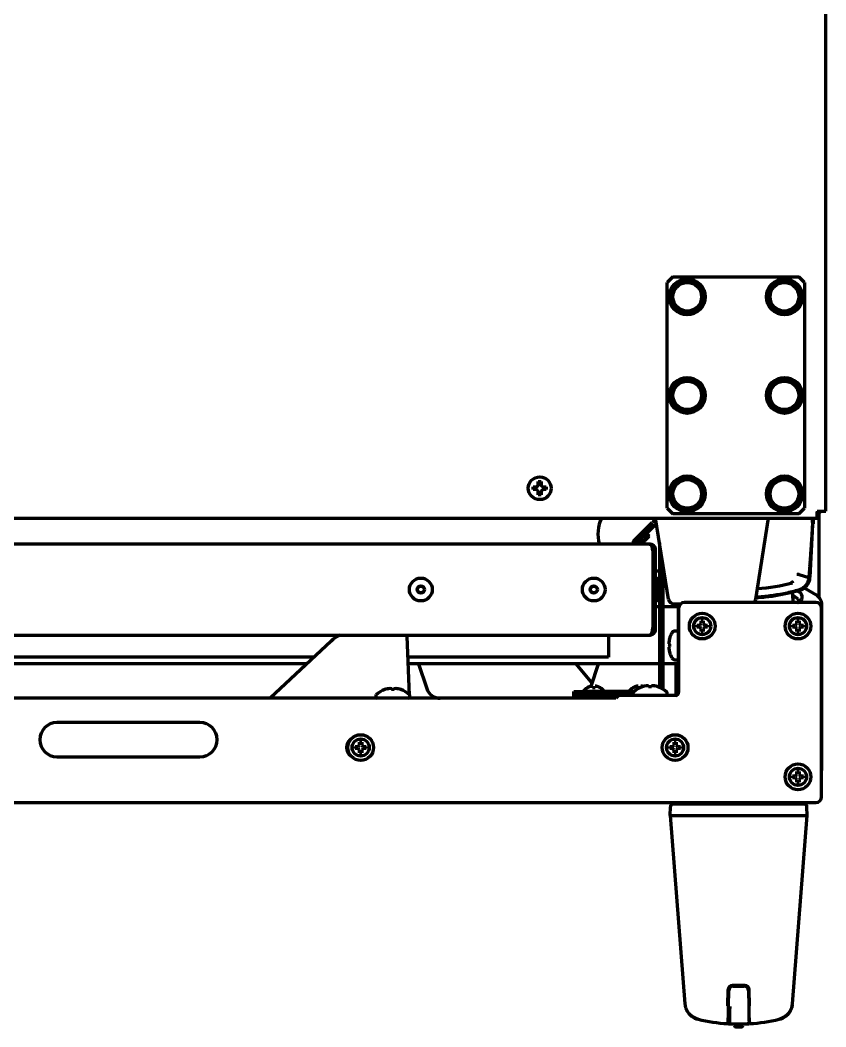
# Model space of a CAD drawing. Header units: inches. Extents: x -3055 to 7244, y 299 to 5591.
# Drawn here: x 3408.7 to 3690.6, y 299.1 to 651.5 of the extents above; entities that cross this region are included whole.
import ezdxf

# ---------------------------------------------------------------- set-up
doc = ezdxf.new("R2010")
doc.units = ezdxf.units.IN

msp = doc.modelspace()

# ---------------------------------------------------------------- linework, layer by layer
at = {"linetype": 'Continuous', "lineweight": 70}
for p, q in [((3690.62, 479.64), (3690.62, 1053.6)), ((3637.12, 561.64), (3635.12, 559.64)), ((3637.12, 561.64), (3681.12, 561.64)), ((3683.12, 559.64), (3681.12, 561.64)), ((3635.12, 480.64), (3635.12, 559.64)), ((3683.12, 559.64), (3683.12, 480.64)), ((3588.22, 487.64), (3588.22, 488.14)), ((3588.22, 487.14), (3588.22, 487.64)), ((3592.82, 488.14), (3592.82, 487.64)), ((3592.82, 487.64), (3592.82, 487.14)), ((3635.12, 480.64), (3637.12, 478.64)), ((3681.12, 478.64), (3683.12, 480.64)), ((3687.62, 479.64), (3687.62, 479.21)), ((3687.62, 479.64), (3688.62, 479.64)), ((3687.62, 477.21), (3687.62, 479.21)), ((3688.62, 479.64), (3690.62, 479.64)), ((2855.13, 477.21), (3687.62, 477.21)), ((3624.98, 470.8), (3629.86, 475.68)), ((3635.54, 448.82), (3631.04, 477.21)), ((3681.12, 478.64), (3637.12, 478.64)), ((3666.1, 448.82), (3670.59, 477.21)), ((3686.04, 477.21), (3684.96, 456.53)), ((3686.12, 477.21), (3686.12, 476.64)), ((3686.12, 476.14), (3686.12, 475.14)), ((3688.12, 478.91), (3688.12, 449.64)), ((3625.83, 469.95), (3630.71, 474.83)), ((3627.88, 471.79), (3630.71, 474.63)), ((3623.57, 469.38), (3624.98, 470.8)), ((3623.57, 469.38), (3624.42, 468.54)), ((3625.83, 469.95), (3624.42, 468.54)), ((3624.49, 468.47), (3626.43, 470.41)), ((3625.85, 468.12), (3627.28, 469.56)), ((3626.05, 468.12), (3627.28, 469.36)), ((3626.43, 470.41), (3627.85, 471.82)), ((3628.7, 470.98), (3627.28, 469.56)), ((3628.7, 470.78), (3627.28, 469.36)), ((3627.85, 471.82), (3628.7, 470.98)), ((3628.6, 470.88), (3628.7, 470.78)), ((3628.86, 468.12), (2860.38, 468.12)), ((3628.86, 468.12), (3628.94, 468.12)), ((3628.94, 468.12), (3629.06, 468.12)), ((3629.91, 466.82), (3629.91, 466.86)), ((3630.92, 466.32), (3630.12, 466.32)), ((3630.12, 465.69), (3630.12, 438.95)), ((3630.92, 466.32), (3630.92, 465.42)), ((3630.92, 465.42), (3630.92, 438.68)), ((3632.42, 468.53), (3632.42, 417.97)), ((3633.62, 460.96), (3633.62, 417.54)), ((3633.97, 458.74), (3633.62, 458.74)), ((3631.52, 452.19), (3631.52, 454.89)), ((3632.32, 452.19), (3632.32, 454.89)), ((3681.32, 457.41), (3684.66, 456.45)), ((3684.96, 456.51), (3684.95, 456.37)), ((3631.52, 449.49), (3631.52, 452.19)), ((3632.32, 449.49), (3632.32, 452.19)), ((3681.37, 451.28), (3680.71, 451.65)), ((3681.34, 451.89), (3681.62, 451.89)), ((3683.04, 452.74), (3687.22, 450.32)), ((3687.12, 447.64), (3641.12, 447.64)), ((3678.96, 450.61), (3679.12, 447.64)), ((3681.12, 448.14), (3681.12, 448.43)), ((3632.41, 446.14), (3630.92, 446.14)), ((3639.17, 446.14), (3633.61, 446.14)), ((3637.52, 447.14), (3639.49, 447.14)), ((3639.12, 416.14), (3639.12, 445.64)), ((3639.12, 445.64), (3639.12, 416.14)), ((3639.49, 447.14), (3639.8, 447.14)), ((3689.12, 379.64), (3689.12, 445.64)), ((3689.22, 394.04), (3689.22, 446.86)), ((3646.99, 440.26), (3646.99, 441.26)), ((3646.99, 441.26), (3647.74, 441.26)), ((3647.74, 441.26), (3647.74, 440.26)), ((3680.49, 440.26), (3680.49, 441.26)), ((3680.49, 441.26), (3681.24, 441.26)), ((3681.24, 441.26), (3681.24, 440.26)), ((3630.12, 438.94), (3630.12, 438.4)), ((3638.87, 437.64), (3637.82, 437.64)), ((3645.49, 439.01), (3645.49, 439.76)), ((3645.49, 439.76), (3646.49, 439.76)), ((3646.49, 439.01), (3645.49, 439.01)), ((3646.49, 439.76), (3646.99, 440.26)), ((3646.99, 438.51), (3646.49, 439.01)), ((3646.99, 437.51), (3646.99, 438.51)), ((3647.74, 437.51), (3646.99, 437.51)), ((3647.74, 440.26), (3648.24, 439.76)), ((3648.24, 439.01), (3647.74, 438.51)), ((3647.74, 438.51), (3647.74, 437.51)), ((3648.24, 439.76), (3649.24, 439.76)), ((3649.24, 439.01), (3648.24, 439.01)), ((3649.24, 439.76), (3649.24, 439.01)), ((3678.99, 439.01), (3678.99, 439.76)), ((3678.99, 439.76), (3679.99, 439.76)), ((3679.99, 439.01), (3678.99, 439.01)), ((3679.99, 439.76), (3680.49, 440.26)), ((3680.49, 438.51), (3679.99, 439.01)), ((3680.49, 437.51), (3680.49, 438.51)), ((3681.24, 437.51), (3680.49, 437.51)), ((3681.24, 440.26), (3681.74, 439.76)), ((3681.74, 439.01), (3681.24, 438.51)), ((3681.24, 438.51), (3681.24, 437.51)), ((3681.74, 439.76), (3682.74, 439.76)), ((3682.74, 439.01), (3681.74, 439.01)), ((3682.74, 439.76), (3682.74, 439.01)), ((2873.83, 436.25), (3628.86, 436.25)), ((3517.54, 434.15), (3496.26, 414.14)), ((3545.01, 415.24), (3544.12, 435.7)), ((3614.62, 436.25), (3614.62, 430.69)), ((3628.86, 436.25), (3628.94, 436.25)), ((3629.06, 436.25), (3628.9, 436.25)), ((3635.7, 433.41), (3635.67, 433.41)), ((3635.92, 434.94), (3635.91, 434.94)), ((3614.62, 430.69), (3614.62, 428.49)), ((3635.7, 431.86), (3635.67, 431.86)), ((3635.91, 430.34), (3635.92, 430.34)), ((3511.52, 428.49), (2976.73, 428.49)), ((3614.62, 428.49), (3544.42, 428.49)), ((3637.82, 427.64), (3638.87, 427.64)), ((3509, 426.14), (2979.23, 426.14)), ((3632.41, 426.14), (3544.53, 426.14)), ((3548.11, 426.14), (3550.98, 417.55)), ((3603.1, 426.14), (3608.84, 419.29)), ((3608.52, 418.34), (3611.13, 426.14)), ((3639.11, 426.14), (3633.61, 426.14)), ((3638.12, 426.14), (3638.12, 415.14)), ((3536.37, 417.16), (3536.37, 417.18)), ((3538.62, 417.16), (3538.62, 417.48)), ((3539.62, 417.48), (3539.62, 417.16)), ((3541.87, 417.16), (3541.87, 417.18)), ((3602.42, 416.54), (3606.42, 416.54)), ((3602.42, 415.34), (3602.42, 416.54)), ((3623.54, 416.54), (3606.42, 416.54)), ((3607.12, 417.78), (3607.12, 417.81)), ((3611.72, 417.81), (3611.72, 417.78)), ((3623.12, 417.78), (3623.12, 417.81)), ((3623.12, 415.93), (3623.12, 415.64)), ((3626.37, 418.16), (3626.37, 418.18)), ((3628.62, 418.16), (3628.62, 418.48)), ((3629.62, 418.48), (3629.62, 418.16)), ((3631.87, 418.16), (3631.87, 418.18)), ((3633.61, 417.34), (3633.62, 417.54)), ((3635.12, 415.64), (3635.12, 415.93)), ((3617.12, 414.14), (2877.82, 414.14)), ((3533.12, 414.93), (3533.12, 414.64)), ((3545.06, 414.14), (3545.05, 414.38)), ((3545.12, 414.64), (3545.12, 414.93)), ((3602.42, 414.14), (3602.42, 415.34)), ((3602.42, 415.34), (3606.42, 415.34)), ((3606.42, 415.34), (3602.42, 415.34)), ((3623.22, 415.34), (3606.42, 415.34)), ((3623.22, 415.34), (3606.42, 415.34)), ((3638.12, 415.14), (3618.85, 415.14)), ((3471.62, 405.64), (3421.62, 405.64)), ((3524.06, 399.52), (3524.34, 399.68)), ((3527.49, 397.76), (3527.49, 398.76)), ((3527.49, 398.76), (3528.24, 398.76)), ((3528.24, 398.76), (3528.24, 397.76)), ((3637.49, 397.76), (3637.49, 398.76)), ((3637.49, 398.76), (3638.24, 398.76)), ((3638.24, 398.76), (3638.24, 397.76)), ((3525.99, 396.51), (3525.99, 397.26)), ((3525.99, 397.26), (3526.99, 397.26)), ((3526.99, 396.51), (3525.99, 396.51)), ((3526.99, 397.26), (3527.49, 397.76)), ((3527.49, 396.01), (3526.99, 396.51)), ((3527.49, 395.01), (3527.49, 396.01)), ((3528.24, 395.01), (3527.49, 395.01)), ((3528.24, 397.76), (3528.74, 397.26)), ((3528.74, 396.51), (3528.24, 396.01)), ((3528.24, 396.01), (3528.24, 395.01)), ((3528.74, 397.26), (3529.74, 397.26)), ((3529.74, 396.51), (3528.74, 396.51)), ((3529.74, 397.26), (3529.74, 396.51)), ((3635.99, 396.51), (3635.99, 397.26)), ((3635.99, 397.26), (3636.99, 397.26)), ((3636.99, 396.51), (3635.99, 396.51)), ((3636.99, 397.26), (3637.49, 397.76)), ((3637.49, 396.01), (3636.99, 396.51)), ((3637.49, 395.01), (3637.49, 396.01)), ((3638.24, 395.01), (3637.49, 395.01)), ((3638.24, 397.76), (3638.74, 397.26)), ((3638.74, 396.51), (3638.24, 396.01)), ((3638.24, 396.01), (3638.24, 395.01)), ((3638.74, 397.26), (3639.74, 397.26)), ((3639.74, 396.51), (3638.74, 396.51)), ((3639.74, 397.26), (3639.74, 396.51)), ((3421.62, 393.64), (3471.62, 393.64)), ((3689.12, 386.39), (3689.2, 391.21)), ((3680.49, 387.51), (3680.49, 388.51)), ((3680.49, 388.51), (3681.24, 388.51)), ((3681.24, 388.51), (3681.24, 387.51)), ((3678.99, 386.26), (3678.99, 387.01)), ((3678.99, 387.01), (3679.99, 387.01)), ((3679.99, 386.26), (3678.99, 386.26)), ((3679.99, 387.01), (3680.49, 387.51)), ((3680.49, 385.76), (3679.99, 386.26)), ((3680.49, 384.76), (3680.49, 385.76)), ((3681.24, 384.76), (3680.49, 384.76)), ((3681.24, 387.51), (3681.74, 387.01)), ((3681.74, 386.26), (3681.24, 385.76)), ((3681.24, 385.76), (3681.24, 384.76)), ((3681.74, 387.01), (3682.74, 387.01)), ((3682.74, 386.26), (3681.74, 386.26)), ((3682.74, 387.01), (3682.74, 386.26)), ((2854.13, 377.64), (3687.12, 377.64)), ((3639.38, 377.64), (3639.38, 377.14)), ((3659.16, 377.14), (3661.08, 377.14)), ((3680.86, 377.14), (3680.86, 377.64)), ((3636.12, 373.14), (3636.23, 376.17)), ((3684.11, 373.14), (3684.01, 376.17)), ((3636.12, 373.14), (3641.32, 307.16)), ((3659.16, 373.14), (3661.08, 373.14)), ((3678.92, 307.16), (3684.11, 373.14)), ((3662.27, 313.64), (3657.97, 313.64)), ((3656.37, 306.46), (3656.47, 312.16)), ((3656.6, 306.23), (3656.7, 311.91)), ((3658.2, 313.39), (3662.04, 313.39)), ((3663.54, 311.91), (3663.64, 306.23)), ((3663.87, 306.47), (3663.77, 312.16)), ((3656.39, 306.53), (3656.4, 307.77)), ((3656.49, 307.89), (3656.63, 308.13)), ((3663.61, 308.13), (3663.74, 307.89)), ((3663.63, 306.64), (3663.85, 306.64)), ((3663.85, 306.54), (3663.84, 307.77)), ((3656.32, 303.89), (3656.56, 303.89)), ((3658.62, 299.91), (3658.62, 299.64)), ((3661.62, 299.64), (3661.62, 299.91))]:
    msp.add_line(p, q, dxfattribs=at)
for centre, radius in [((3642.12, 554.64), 6.3), ((3642.12, 554.64), 5.8), ((3676.12, 554.64), 6.3), ((3676.12, 554.64), 5.8), ((3642.12, 554.64), 5), ((3676.12, 554.64), 5), ((3642.12, 520.14), 6.3), ((3642.12, 520.19), 5.8), ((3642.12, 520.14), 5), ((3676.12, 520.14), 6.3), ((3676.12, 520.14), 5.8), ((3676.12, 520.14), 5), ((3590.52, 487.64), 4), ((3642.12, 485.64), 6.3), ((3642.12, 485.64), 5.8), ((3642.12, 485.64), 5), ((3676.12, 485.64), 6.3), ((3676.12, 485.64), 5.8), ((3676.12, 485.64), 5), ((3548.92, 452.19), 4), ((3609.42, 452.19), 4), ((3548.92, 452.19), 1.25), ((3548.92, 452.19), 1.15), ((3609.42, 452.19), 1.25), ((3609.42, 452.19), 1.15), ((3647.37, 439.39), 4.5), ((3647.37, 439.39), 3), ((3680.87, 439.39), 4.5), ((3680.87, 439.39), 3), ((3527.87, 396.89), 4.5), ((3527.87, 396.89), 3), ((3637.87, 396.89), 4.5), ((3637.87, 396.89), 3), ((3680.87, 386.64), 4.5), ((3680.87, 386.64), 3)]:
    msp.add_circle(centre, radius, dxfattribs=at)
for centre, radius, start, end in [((3687.12, 480.64), 2, 284.4787, 329.9991), ((3624.56, 471.39), 13.69, 154.8511, 193.7787), ((3631.42, 474.12), 2.2, 96.0398, 135), ((3631.42, 474.12), 1, 92.4771, 135), ((3631.42, 473.92), 1, 90.6694, 135), ((3624.45, 468.5), 1.25, 135, 197.4909), ((3624.45, 468.3), 1.25, 175.4128, 188.0803), ((3624.45, 468.5), 0.05, 135, 315), ((3631.12, 455.98), 0.2, 84.7841, 180), ((3630.22, 454.89), 1.3, 0, 57.42), ((3631.02, 454.89), 1.3, 0, 84.7841), ((3630.22, 449.49), 1.3, 302.58, 0), ((3631.12, 448.39), 0.2, 180, 275.2159), ((3631.02, 449.49), 1.3, 275.2159, 0), ((3637.52, 449.14), 2, 189, 270), ((3641.12, 445.64), 2, 90, 180), ((3664.12, 449.14), 2, 311.4087, 351), ((3678.46, 450.58), 0.5, 3, 45), ((3675.12, 442.69), 8.45, 46.2253, 62.7756), ((3680.62, 448.14), 0.5, 270, 0), ((3680.62, 448.43), 0.5, 0, 46.2253), ((3687.12, 445.64), 2, 0, 90), ((3626.12, 438.95), 4, 346.8963, 0), ((3644.7, 432.64), 9.08, 151.3979, 165.3324), ((3637.82, 436.39), 1.25, 90, 151.3979), ((3638.87, 437.39), 0.25, 0, 90), ((3525.07, 426.14), 11, 113.1931, 133.243), ((3542.62, 435.64), 1.5, 2.5, 24.0387), ((3644.7, 432.64), 8.79, 177.391, 182.609), ((3644.7, 432.64), 9.08, 194.6676, 208.6021), ((3637.82, 428.89), 1.25, 208.6021, 270), ((3638.87, 427.89), 0.25, 270, 0), ((3539.12, 409.19), 8.45, 108.9925, 133.7747), ((3539.12, 409.19), 8.44, 100.6622, 109.0271), ((3539.12, 409.19), 7.99, 86.4122, 93.5878), ((3539.12, 409.19), 8.44, 70.9729, 79.3378), ((3539.12, 409.19), 8.45, 46.2253, 71.0075), ((3555.72, 419.14), 5, 198.4841, 270), ((3609.62, 413.72), 4.8, 121.3727, 144.0199), ((3609.22, 413.72), 4.8, 35.9801, 58.6273), ((3625.62, 413.72), 4.8, 121.3727, 144.0199), ((3623.62, 415.93), 0.5, 133.7747, 180), ((3629.12, 410.19), 8.45, 108.9925, 133.7747), ((3629.12, 410.19), 8.44, 100.6622, 109.0271), ((3629.12, 410.19), 7.99, 86.4122, 93.5878), ((3629.12, 410.19), 8.44, 70.9729, 79.3378), ((3629.12, 410.19), 8.45, 46.2253, 71.0075), ((3634.62, 415.93), 0.5, 0, 46.2253), ((3638.12, 416.14), 1, 270, 0), ((3533.62, 414.93), 0.5, 133.7747, 180), ((3533.62, 414.64), 0.5, 180, 270), ((3544.62, 414.64), 0.5, 270, 0), ((3544.62, 414.93), 0.5, 0, 46.2253), ((3618.85, 413.14), 2, 90, 150), ((3623.62, 415.64), 0.5, 180, 270), ((3634.62, 415.64), 0.5, 270, 0), ((3421.62, 399.64), 6, 90, 270), ((3471.62, 399.64), 6, 270, 90), ((3526.37, 396.89), 3.5, 123.2072, 236.5397), ((3527.87, 396.89), 4.74, 150.636, 157.6805), ((3637.23, 376.14), 1, 90, 178), ((3683.01, 376.14), 1, 2, 90), ((3687.12, 379.64), 2, 270, 0), ((3657.97, 312.14), 1.5, 90, 179), ((3662.27, 312.14), 1.5, 1, 90), ((3658.2, 311.89), 1.5, 90, 179), ((3662.04, 311.89), 1.5, 1, 90), ((3656.06, 308.14), 0.5, 311.5858, 330), ((3664.18, 308.14), 0.5, 210, 228.4142), ((3647.3, 307.63), 6, 207.9207, 256.692), ((3647.3, 307.63), 5.88, 224.8126, 256.692), ((3672.94, 307.63), 5.88, 283.308, 315.1874), ((3672.94, 307.63), 6, 283.308, 332.0792), ((3660.12, 361.84), 61.7, 266.3066, 268.3989), ((3657, 300.72), 0.5, 179, 266.9974), ((3660.12, 360.14), 60, 266.9974, 273.0026), ((3658.37, 299.91), 0.25, 0, 88.3356), ((3659.12, 299.64), 0.5, 180, 269.0529), ((3661.12, 299.64), 0.5, 270.9471, 0), ((3661.87, 299.91), 0.25, 91.6644, 180), ((3660.12, 361.84), 61.7, 271.6011, 273.4397), ((3663.24, 300.72), 0.5, 273.0026, 1), ((3660.12, 361.84), 61.7, 273.5854, 283.308), ((3660.12, 360.14), 61, 269.0529, 270.9471)]:
    msp.add_arc(centre, radius, start, end, dxfattribs=at)
for centre, major_axis, ratio, start_param, end_param in [((3633.01, 452.74), (-4.24, 4.24), 0.999695, 5.59715, 5.85449), ((3662.12, 517.66), (65.79, 0), 0.992546, 4.781807, 4.971536), ((3680.37, 449.54), (-1.74, 1), 0.996361, 2.402653, 4.712389), ((3680.98, 452.76), (0.273, -0.962), 0.032949, 5.615221, 6.283185), ((3661.01, 524.96), (-14.2, 74.59), 0.960162, 3.140915, 3.14176), ((3685.22, 446.86), (3.46, 2), 0.999797, 5.759674, 6.806696), ((3644.7, 432.71), (-9.06, 0), 0.993151, 6.033606, 6.20583), ((3644.7, 432.91), (-9.08, 0), 0.544639, 6.109906, 6.183079), ((3644.7, 432.45), (9.08, 0), 0.838671, 2.968314, 3.041486), ((3644.7, 433.3), (-9.06, 0), 0.116841, 0.077355, 0.249579), ((3644.7, 431.97), (9.06, 0), 0.116841, 2.892014, 3.064238), ((3644.7, 432.82), (-9.08, 0), 0.838671, 0.100106, 0.173279), ((3644.7, 432.36), (9.08, 0), 0.544639, 3.241699, 3.314872), ((3644.7, 432.56), (9.06, 0), 0.993151, 3.218948, 3.391172), ((3538.09, 409.19), (0, -8.32), 0.707107, 3.051363, 3.231822), ((3540.15, 409.19), (0, 8.32), 0.707107, 6.192956, 6.373415), ((3628.09, 410.19), (0, -8.32), 0.707107, 3.051363, 3.231822), ((3630.15, 410.19), (0, 8.32), 0.707107, 6.192956, 6.373415), ((3689.15, 394.04), (0, 4), 0.017455, 3.926991, 4.712389), ((3660.12, 361.84), (61.7, 0), 1, 4.48012, 4.649811)]:
    msp.add_ellipse(centre, major_axis=major_axis, ratio=ratio, start_param=start_param, end_param=end_param, dxfattribs=at)
for points, degree in [([(3590.02, 488.64), (3590.02, 488.69), (3590.02, 488.8), (3590.02, 488.96), (3590.02, 489.12), (3590.02, 489.27), (3590.02, 489.43), (3590.02, 489.58), (3590.02, 489.75), (3590.02, 489.87), (3590.02, 489.94)], 3), ([(3590.02, 489.94), (3590.19, 489.94), (3590.52, 489.94), (3590.85, 489.94), (3591.02, 489.94)], 3), ([(3589.52, 487.14), (3589.46, 487.14), (3589.36, 487.14), (3589.19, 487.14), (3589.04, 487.14), (3588.88, 487.14), (3588.73, 487.14), (3588.57, 487.14), (3588.41, 487.14), (3588.28, 487.14), (3588.22, 487.14)], 3), ([(3589.52, 488.14), (3589.54, 488.16), (3589.59, 488.21), (3589.66, 488.28), (3589.73, 488.35), (3589.8, 488.42), (3589.88, 488.49), (3589.95, 488.56), (3589.99, 488.61), (3590.02, 488.64)], 3), ([(3590.02, 486.64), (3589.99, 486.66), (3589.94, 486.71), (3589.87, 486.79), (3589.8, 486.86), (3589.73, 486.93), (3589.66, 487), (3589.59, 487.07), (3589.54, 487.11), (3589.52, 487.14)], 3), ([(3591.02, 488.64), (3591.04, 488.61), (3591.1, 488.56), (3591.17, 488.48), (3591.24, 488.41), (3591.31, 488.34), (3591.38, 488.27), (3591.45, 488.2), (3591.5, 488.16), (3591.52, 488.14)], 3), ([(3591.52, 487.14), (3591.49, 487.11), (3591.45, 487.06), (3591.38, 486.99), (3591.3, 486.92), (3591.23, 486.85), (3591.16, 486.78), (3591.09, 486.71), (3591.04, 486.66), (3591.02, 486.64)], 3), ([(3591.02, 486.64), (3591.02, 486.58), (3591.02, 486.47), (3591.02, 486.31), (3591.02, 486.15), (3591.02, 486), (3591.02, 485.85), (3591.02, 485.69), (3591.02, 485.52), (3591.02, 485.4), (3591.02, 485.34)], 3), ([(3591.52, 488.14), (3591.57, 488.14), (3591.68, 488.14), (3591.84, 488.14), (3592, 488.14), (3592.16, 488.14), (3592.31, 488.14), (3592.47, 488.14), (3592.63, 488.14), (3592.75, 488.14), (3592.82, 488.14)], 3), ([(3591.02, 485.34), (3590.85, 485.34), (3590.52, 485.34), (3590.19, 485.34), (3590.02, 485.34)], 3), ([(3685.96, 475.67), (3686.01, 477.21)], 1), ([(3630.12, 465.69), (3630.08, 465.9), (3630.05, 466.11), (3630.01, 466.32)], 3), ([(3630.12, 465.97), (3630.12, 465.88), (3630.12, 465.79), (3630.12, 465.69)], 3), ([(3630.12, 438.4), (3630.39, 438.49), (3630.65, 438.59), (3630.92, 438.68)], 3), ([(3630.12, 438.05), (3630.12, 438.16), (3630.12, 438.28), (3630.12, 438.4)], 3), ([(3630.92, 438.68), (3630.92, 438.47), (3630.92, 438.26), (3630.92, 438.05)], 3), ([(3608.42, 418.33), (3608.36, 418.32), (3608.26, 418.29), (3608.09, 418.24), (3607.94, 418.18), (3607.78, 418.12), (3607.63, 418.05), (3607.47, 417.98), (3607.31, 417.89), (3607.18, 417.82), (3607.12, 417.78)], 3), ([(3608.92, 418.33), (3608.89, 418.34), (3608.84, 418.34), (3608.77, 418.35), (3608.7, 418.35), (3608.63, 418.35), (3608.56, 418.34), (3608.49, 418.34), (3608.44, 418.33), (3608.42, 418.33)], 3), ([(3609.92, 417.78), (3609.75, 417.8), (3609.42, 417.83), (3609.09, 417.8), (3608.92, 417.78)], 3), ([(3610.42, 418.33), (3610.39, 418.33), (3610.35, 418.34), (3610.28, 418.35), (3610.2, 418.35), (3610.13, 418.35), (3610.06, 418.35), (3609.99, 418.34), (3609.94, 418.33), (3609.92, 418.33)], 3), ([(3609.92, 418.33), (3609.92, 418.32), (3609.92, 418.29), (3609.92, 418.24), (3609.92, 418.18), (3609.92, 418.12), (3609.92, 418.05), (3609.92, 417.98), (3609.92, 417.89), (3609.92, 417.82), (3609.92, 417.78)], 3), ([(3624.42, 418.33), (3624.36, 418.32), (3624.26, 418.29), (3624.09, 418.24), (3623.94, 418.18), (3623.78, 418.12), (3623.63, 418.05), (3623.47, 417.98), (3623.31, 417.89), (3623.18, 417.82), (3623.12, 417.78)], 3), ([(3624.92, 418.33), (3624.89, 418.34), (3624.84, 418.34), (3624.77, 418.35), (3624.7, 418.35), (3624.63, 418.35), (3624.56, 418.34), (3624.49, 418.34), (3624.44, 418.33), (3624.42, 418.33)], 3), ([(3626.42, 418.33), (3626.39, 418.33), (3626.35, 418.34), (3626.28, 418.35), (3626.2, 418.35), (3626.13, 418.35), (3626.06, 418.35), (3625.99, 418.34), (3625.94, 418.33), (3625.92, 418.33)], 3), ([(3625.92, 418.33), (3625.92, 418.32), (3625.92, 418.29), (3625.92, 418.24), (3625.92, 418.18), (3625.92, 418.12), (3625.92, 418.05), (3625.92, 417.98), (3625.92, 417.89), (3625.92, 417.82), (3625.92, 417.78)], 3), ([(3636.12, 373.14), (3636.12, 373.14), (3637.3, 373.14), (3642.34, 373.14), (3649.96, 373.14), (3656.06, 373.14), (3659.16, 373.14)], 3)]:
    msp.add_open_spline(points, degree=degree, dxfattribs=at)
for points, knots in [([(3591.02, 489.94), (3591.02, 489.73), (3591.02, 489.52), (3591.02, 489.2), (3591.02, 489.09), (3591.02, 488.86), (3591.02, 488.75), (3591.02, 488.64)], [0, 0, 0, 0, 0.5, 0.5, 0.75, 0.75, 1, 1, 1, 1]), ([(3588.22, 488.14), (3588.42, 488.14), (3588.63, 488.14), (3588.96, 488.14), (3589.07, 488.14), (3589.29, 488.14), (3589.4, 488.14), (3589.52, 488.14)], [0, 0, 0, 0, 0.5, 0.5, 0.75, 0.75, 1, 1, 1, 1]), ([(3590.02, 485.34), (3590.02, 485.54), (3590.02, 485.75), (3590.02, 486.07), (3590.02, 486.18), (3590.02, 486.41), (3590.02, 486.52), (3590.02, 486.64)], [0, 0, 0, 0, 0.5, 0.5, 0.75, 0.75, 1, 1, 1, 1]), ([(3592.82, 487.14), (3592.62, 487.14), (3592.41, 487.14), (3592.08, 487.14), (3591.97, 487.14), (3591.75, 487.14), (3591.63, 487.14), (3591.52, 487.14)], [0, 0, 0, 0, 0.5, 0.5, 0.75, 0.75, 1, 1, 1, 1]), ([(3686.04, 477.21), (3686.04, 477.11), (3686.03, 476.87), (3686, 476.48), (3685.98, 476.06), (3685.96, 475.63), (3685.93, 475.2), (3685.91, 474.78), (3685.88, 474.35), (3685.86, 473.93), (3685.84, 473.5), (3685.81, 473.08), (3685.79, 472.66), (3685.76, 472.24), (3685.73, 471.82), (3685.71, 471.4), (3685.68, 470.98), (3685.66, 470.56), (3685.63, 470.14), (3685.6, 469.72), (3685.58, 469.31), (3685.55, 468.89), (3685.52, 468.48), (3685.49, 468.06), (3685.47, 467.65), (3685.44, 467.19), (3685.4, 466.68), (3685.36, 466.1), (3685.32, 465.52), (3685.28, 464.91), (3685.24, 464.29), (3685.19, 463.66), (3685.14, 463.01), (3685.1, 462.34), (3685.05, 461.66), (3685, 460.96), (3684.95, 460.25), (3684.89, 459.52), (3684.84, 458.78), (3684.78, 458.01), (3684.73, 457.24), (3684.69, 456.72), (3684.67, 456.45)], [0, 0, 0, 0, 0.01415, 0.034775, 0.055365, 0.075922, 0.096446, 0.116935, 0.137391, 0.157813, 0.178201, 0.198555, 0.218876, 0.239163, 0.259416, 0.279635, 0.29982, 0.319972, 0.34009, 0.360174, 0.380225, 0.400241, 0.420224, 0.440173, 0.460088, 0.47997, 0.506741, 0.534276, 0.562575, 0.591639, 0.621466, 0.652057, 0.683413, 0.715533, 0.748417, 0.782065, 0.816477, 0.851653, 0.887594, 0.924298, 0.961767, 1, 1, 1, 1]), ([(3686.12, 476.64), (3686.12, 476.64), (3686.12, 476.63), (3686.12, 476.62), (3686.12, 476.6), (3686.12, 476.58), (3686.12, 476.56), (3686.12, 476.52), (3686.12, 476.5), (3686.12, 476.46), (3686.12, 476.45), (3686.12, 476.42), (3686.12, 476.41), (3686.12, 476.37), (3686.12, 476.34), (3686.12, 476.29), (3686.12, 476.24), (3686.12, 476.19), (3686.12, 476.17), (3686.12, 476.15), (3686.12, 476.14), (3686.12, 476.14)], [0, 0, 0, 0, 0.117226, 0.117226, 0.243337, 0.243337, 0.369447, 0.369447, 0.495558, 0.495558, 0.558613, 0.558613, 0.621668, 0.621668, 0.747779, 0.747779, 0.873889, 0.936945, 0.968472, 0.968472, 1, 1, 1, 1]), ([(3630.01, 466.32), (3630.01, 466.33), (3630.01, 466.35), (3630.01, 466.37), (3630, 466.39), (3630, 466.41), (3630, 466.43), (3629.99, 466.46), (3629.99, 466.48), (3629.98, 466.5), (3629.98, 466.52), (3629.98, 466.54), (3629.97, 466.56), (3629.97, 466.58), (3629.96, 466.61), (3629.96, 466.63), (3629.95, 466.65), (3629.95, 466.67), (3629.94, 466.69), (3629.94, 466.71), (3629.93, 466.73), (3629.93, 466.76), (3629.92, 466.78), (3629.92, 466.8), (3629.91, 466.82), (3629.91, 466.84), (3629.9, 466.86), (3629.9, 466.88), (3629.89, 466.9), (3629.89, 466.92), (3629.88, 466.94), (3629.88, 466.96), (3629.86, 467.03), (3629.82, 467.14), (3629.77, 467.29), (3629.72, 467.43), (3629.66, 467.56), (3629.59, 467.68), (3629.52, 467.78), (3629.44, 467.88), (3629.38, 467.94), (3629.33, 467.97), (3629.31, 467.99), (3629.28, 468.01), (3629.26, 468.02), (3629.23, 468.04), (3629.21, 468.05), (3629.18, 468.06), (3629.16, 468.07), (3629.13, 468.08), (3629.11, 468.09), (3629.08, 468.1), (3629.05, 468.1), (3629.03, 468.11), (3629, 468.12), (3628.97, 468.12), (3628.96, 468.12), (3628.95, 468.12)], [0, 0, 0, 0, 0.007484, 0.014972, 0.022464, 0.029959, 0.037458, 0.044961, 0.052467, 0.059978, 0.067492, 0.075011, 0.082534, 0.09006, 0.097592, 0.105127, 0.112667, 0.120211, 0.12776, 0.135313, 0.142871, 0.150434, 0.158001, 0.165574, 0.173151, 0.180733, 0.188321, 0.195913, 0.20351, 0.211113, 0.218721, 0.226335, 0.233954, 0.295902, 0.356772, 0.416603, 0.475435, 0.53847, 0.601717, 0.665229, 0.729059, 0.746829, 0.764482, 0.782018, 0.79944, 0.816747, 0.833943, 0.851027, 0.868001, 0.884866, 0.901624, 0.918277, 0.934825, 0.951269, 0.967612, 0.983856, 1, 1, 1, 1]), ([(3629.06, 468.12), (3629.09, 468.12), (3629.12, 468.13), (3629.17, 468.12), (3629.2, 468.12), (3629.23, 468.12)], [0, 0, 0, 0, 0.5, 0.5, 1, 1, 1, 1]), ([(3629.23, 468.12), (3629.24, 468.12), (3629.25, 468.12), (3629.27, 468.12), (3629.29, 468.12), (3629.31, 468.11), (3629.33, 468.11), (3629.35, 468.11), (3629.38, 468.11), (3629.4, 468.1), (3629.42, 468.1), (3629.44, 468.1), (3629.46, 468.09), (3629.48, 468.09), (3629.5, 468.08), (3629.53, 468.08), (3629.55, 468.07), (3629.57, 468.07), (3629.59, 468.06), (3629.61, 468.06), (3629.63, 468.05), (3629.66, 468.04), (3629.68, 468.04), (3629.7, 468.03), (3629.72, 468.02), (3629.74, 468.01), (3629.76, 468.01), (3629.79, 468), (3629.81, 467.99), (3629.83, 467.98), (3629.85, 467.97), (3629.87, 467.96), (3629.89, 467.95), (3629.91, 467.94), (3629.94, 467.93), (3629.96, 467.92), (3629.98, 467.91), (3630, 467.89), (3630.02, 467.88), (3630.04, 467.87), (3630.06, 467.86), (3630.08, 467.84), (3630.1, 467.83), (3630.12, 467.82), (3630.14, 467.8), (3630.16, 467.79), (3630.19, 467.77), (3630.21, 467.76), (3630.23, 467.74), (3630.25, 467.73), (3630.26, 467.71), (3630.28, 467.7), (3630.3, 467.68), (3630.32, 467.66), (3630.34, 467.65), (3630.36, 467.63), (3630.38, 467.61), (3630.4, 467.59), (3630.42, 467.57), (3630.44, 467.55), (3630.46, 467.53), (3630.48, 467.5), (3630.51, 467.47), (3630.53, 467.44), (3630.55, 467.41), (3630.58, 467.38), (3630.6, 467.35), (3630.62, 467.32), (3630.64, 467.29), (3630.66, 467.26), (3630.68, 467.22), (3630.7, 467.19), (3630.71, 467.16), (3630.73, 467.12), (3630.75, 467.09), (3630.76, 467.05), (3630.78, 467.02), (3630.79, 466.98), (3630.81, 466.95), (3630.82, 466.91), (3630.83, 466.87), (3630.84, 466.84), (3630.86, 466.8), (3630.87, 466.76), (3630.87, 466.72), (3630.88, 466.68), (3630.89, 466.64), (3630.9, 466.6), (3630.9, 466.57), (3630.91, 466.53), (3630.91, 466.49), (3630.91, 466.45), (3630.92, 466.41), (3630.92, 466.37), (3630.92, 466.34), (3630.92, 466.32)], [0, 0, 0, 0, 0.00864, 0.01729, 0.02595, 0.034622, 0.043304, 0.051998, 0.060703, 0.069419, 0.078148, 0.086888, 0.095641, 0.104406, 0.113184, 0.121974, 0.130778, 0.139594, 0.148424, 0.157268, 0.166125, 0.174996, 0.183882, 0.192781, 0.201696, 0.210624, 0.219568, 0.228527, 0.237501, 0.24649, 0.255496, 0.264516, 0.273553, 0.282606, 0.291675, 0.300761, 0.309863, 0.318983, 0.328119, 0.337273, 0.346443, 0.355632, 0.364838, 0.374062, 0.383304, 0.392564, 0.401842, 0.41114, 0.420455, 0.42979, 0.439144, 0.448516, 0.457909, 0.46732, 0.476752, 0.486203, 0.495674, 0.505165, 0.514677, 0.524209, 0.537545, 0.550891, 0.564248, 0.577616, 0.590997, 0.604389, 0.617794, 0.631212, 0.644644, 0.658089, 0.671549, 0.685024, 0.698514, 0.71202, 0.725542, 0.73908, 0.752635, 0.766208, 0.779798, 0.793407, 0.807034, 0.820681, 0.834346, 0.848032, 0.861738, 0.875464, 0.889212, 0.902981, 0.916772, 0.930585, 0.944421, 0.95828, 0.972163, 0.986069, 1, 1, 1, 1]), ([(3630.12, 466.32), (3630.12, 466.33), (3630.12, 466.35), (3630.12, 466.38), (3630.11, 466.41), (3630.11, 466.44), (3630.11, 466.47), (3630.1, 466.5), (3630.1, 466.53), (3630.09, 466.56), (3630.08, 466.59), (3630.08, 466.61), (3630.07, 466.64), (3630.06, 466.67), (3630.05, 466.69), (3630.04, 466.72), (3630.03, 466.74), (3630.01, 466.77), (3630, 466.79), (3629.99, 466.82), (3629.97, 466.84), (3629.96, 466.87), (3629.94, 466.89), (3629.93, 466.91), (3629.91, 466.93), (3629.9, 466.95), (3629.89, 466.96), (3629.89, 466.96)], [0, 0, 0, 0, 0.040737, 0.081457, 0.122164, 0.162864, 0.203564, 0.244267, 0.28498, 0.325708, 0.366457, 0.407232, 0.448039, 0.488883, 0.52977, 0.570704, 0.611692, 0.652739, 0.69385, 0.735031, 0.776286, 0.817622, 0.859043, 0.900555, 0.942162, 0.983871, 1, 1, 1, 1]), ([(3678.74, 455.17), (3678.75, 455.14), (3678.76, 455.11), (3678.77, 455.06), (3678.77, 455.05), (3678.78, 455.02), (3678.78, 455), (3678.81, 454.93), (3678.82, 454.87), (3678.85, 454.76), (3678.88, 454.65), (3678.91, 454.57), (3678.92, 454.53)], [0, 0, 0, 0, 0.125, 0.125, 0.1875, 0.1875, 0.25, 0.25, 0.5, 0.5, 0.75, 1, 1, 1, 1]), ([(3681.32, 457.41), (3681.27, 457.4), (3681.22, 457.4), (3681.14, 457.4), (3681.1, 457.4), (3681.05, 457.4), (3681.02, 457.4), (3681.01, 457.4), (3680.93, 457.4), (3680.87, 457.4), (3680.77, 457.41), (3680.73, 457.41), (3680.68, 457.41), (3680.66, 457.41), (3680.65, 457.41), (3680.64, 457.41), (3680.63, 457.41), (3680.62, 457.41), (3680.61, 457.41)], [0, 0, 0, 0, 0.25, 0.25, 0.375, 0.4375, 0.4375, 0.5, 0.5, 0.75, 0.75, 0.875, 0.9375, 0.9375, 0.953125, 0.953125, 0.96875, 1, 1, 1, 1]), ([(3684.65, 456.27), (3684.65, 456.21), (3684.64, 456.15), (3684.63, 456.03), (3684.62, 455.98), (3684.59, 455.8), (3684.57, 455.68), (3684.49, 455.33), (3684.42, 455.1), (3684.32, 454.85), (3684.31, 454.83), (3684.28, 454.77), (3684.27, 454.74), (3684.23, 454.66), (3684.21, 454.6), (3684.13, 454.44), (3684.08, 454.34), (3683.9, 454.03), (3683.76, 453.83), (3683.54, 453.55), (3683.46, 453.46), (3683.34, 453.33), (3683.3, 453.28), (3683.24, 453.22), (3683.21, 453.2), (3683.17, 453.16), (3683.15, 453.14), (3682.95, 452.95), (3682.76, 452.8), (3682.46, 452.6), (3682.36, 452.53), (3682.21, 452.44), (3682.15, 452.41), (3682.05, 452.35), (3681.99, 452.33), (3681.72, 452.19), (3681.5, 452.1), (3681.26, 452.03)], [0, 0, 0, 0, 0.03125, 0.03125, 0.0625, 0.0625, 0.125, 0.125, 0.25, 0.25, 0.265625, 0.265625, 0.28125, 0.28125, 0.3125, 0.3125, 0.375, 0.375, 0.5, 0.5, 0.5625, 0.5625, 0.59375, 0.59375, 0.609375, 0.609375, 0.625, 0.625, 0.75, 0.75, 0.8125, 0.8125, 0.84375, 0.84375, 0.875, 0.875, 1, 1, 1, 1]), ([(3684.95, 456.37), (3684.95, 456.31), (3684.94, 456.24), (3684.93, 456.11), (3684.92, 456.05), (3684.9, 455.86), (3684.88, 455.73), (3684.8, 455.35), (3684.73, 455.11), (3684.62, 454.84), (3684.61, 454.81), (3684.59, 454.74), (3684.58, 454.71), (3684.54, 454.62), (3684.51, 454.57), (3684.43, 454.39), (3684.37, 454.28), (3684.18, 453.94), (3684.04, 453.73), (3683.8, 453.43), (3683.72, 453.33), (3683.58, 453.19), (3683.54, 453.14), (3683.47, 453.07), (3683.45, 453.05), (3683.4, 453), (3683.38, 452.98), (3683.16, 452.78), (3682.96, 452.62), (3682.64, 452.41), (3682.52, 452.34), (3682.38, 452.26), (3682.35, 452.24), (3682.3, 452.21), (3682.21, 452.17), (3682.12, 452.12), (3681.83, 451.99), (3681.58, 451.9), (3681.33, 451.82)], [0, 0, 0, 0, 0.03125, 0.03125, 0.0625, 0.0625, 0.125, 0.125, 0.25, 0.25, 0.265625, 0.265625, 0.28125, 0.28125, 0.3125, 0.3125, 0.375, 0.375, 0.5, 0.5, 0.5625, 0.5625, 0.59375, 0.59375, 0.609375, 0.609375, 0.625, 0.625, 0.75, 0.75, 0.8125, 0.8125, 0.828125, 0.828125, 0.84375, 0.875, 0.875, 1, 1, 1, 1]), ([(3684.66, 456.36), (3684.71, 456.37), (3684.75, 456.38), (3684.82, 456.41), (3684.86, 456.42), (3684.91, 456.45), (3684.93, 456.47), (3684.95, 456.5), (3684.96, 456.51), (3684.96, 456.53)], [0, 0, 0, 0, 0.25, 0.25, 0.5, 0.5, 0.75, 0.75, 1, 1, 1, 1]), ([(3684.66, 456.36), (3684.66, 456.37), (3684.66, 456.38), (3684.66, 456.4), (3684.66, 456.42), (3684.67, 456.43), (3684.67, 456.43), (3684.67, 456.44), (3684.66, 456.45), (3684.66, 456.45)], [0, 0, 0, 0, 0.237746, 0.498959, 0.599315, 0.699436, 0.799484, 0.899619, 1, 1, 1, 1]), ([(3681.25, 451.8), (3679.69, 451.36), (3678.12, 450.97), (3674.96, 450.3), (3671.79, 449.75), (3668.59, 449.42), (3666.73, 449.29), (3666.47, 449.27), (3666.21, 449.26)], [0, 0, 0, 0, 0.316343, 0.316343, 0.632686, 0.949029, 0.949029, 1, 1, 1, 1]), ([(3681.17, 452), (3679.61, 451.56), (3678.04, 451.17), (3674.89, 450.51), (3671.73, 449.96), (3668.53, 449.62), (3666.7, 449.5), (3666.47, 449.48), (3666.23, 449.47)], [0, 0, 0, 0, 0.318117, 0.318117, 0.636233, 0.95435, 0.95435, 1, 1, 1, 1]), ([(3681.33, 451.82), (3681.32, 451.82), (3681.3, 451.82), (3681.28, 451.81), (3681.26, 451.8), (3681.25, 451.8)], [0, 0, 0, 0, 0.481104, 0.481104, 1, 1, 1, 1]), ([(3628.95, 436.25), (3628.95, 436.25), (3628.96, 436.25), (3628.98, 436.25), (3628.99, 436.26), (3629, 436.26), (3629.02, 436.26), (3629.03, 436.26), (3629.04, 436.26), (3629.06, 436.27), (3629.07, 436.27), (3629.09, 436.27), (3629.1, 436.28), (3629.11, 436.28), (3629.13, 436.29), (3629.14, 436.29), (3629.15, 436.3), (3629.17, 436.3), (3629.18, 436.31), (3629.19, 436.31), (3629.2, 436.32), (3629.22, 436.33), (3629.23, 436.33), (3629.24, 436.34), (3629.26, 436.35), (3629.27, 436.36), (3629.28, 436.36), (3629.29, 436.37), (3629.31, 436.38), (3629.32, 436.39), (3629.33, 436.4), (3629.34, 436.41), (3629.38, 436.44), (3629.44, 436.5), (3629.52, 436.59), (3629.59, 436.7), (3629.66, 436.81), (3629.72, 436.94), (3629.77, 437.08), (3629.82, 437.23), (3629.86, 437.35), (3629.88, 437.43), (3629.89, 437.47), (3629.9, 437.51), (3629.91, 437.55), (3629.92, 437.59), (3629.93, 437.63), (3629.94, 437.67), (3629.95, 437.71), (3629.96, 437.75), (3629.97, 437.8), (3629.98, 437.84), (3629.98, 437.88), (3629.99, 437.92), (3630, 437.96), (3630.01, 438), (3630.01, 438.03), (3630.01, 438.05)], [0, 0, 0, 0, 0.008318, 0.016663, 0.025033, 0.033431, 0.041855, 0.050306, 0.058784, 0.067289, 0.075822, 0.084383, 0.092972, 0.101589, 0.110234, 0.118908, 0.12761, 0.136341, 0.145102, 0.153891, 0.16271, 0.171559, 0.180437, 0.189346, 0.198284, 0.207253, 0.216253, 0.225283, 0.234343, 0.243435, 0.252558, 0.261712, 0.270898, 0.334721, 0.398233, 0.461488, 0.524538, 0.583363, 0.643194, 0.704072, 0.766035, 0.780791, 0.795527, 0.810243, 0.82494, 0.839619, 0.85428, 0.868923, 0.883549, 0.898159, 0.912752, 0.92733, 0.941892, 0.95644, 0.970973, 0.985493, 1, 1, 1, 1]), ([(3630.92, 438.05), (3630.92, 438.04), (3630.92, 438.03), (3630.92, 438), (3630.92, 437.98), (3630.92, 437.96), (3630.92, 437.94), (3630.91, 437.92), (3630.91, 437.9), (3630.91, 437.88), (3630.91, 437.86), (3630.91, 437.83), (3630.9, 437.81), (3630.9, 437.79), (3630.9, 437.77), (3630.89, 437.75), (3630.89, 437.73), (3630.89, 437.71), (3630.88, 437.69), (3630.88, 437.67), (3630.87, 437.65), (3630.87, 437.63), (3630.86, 437.61), (3630.86, 437.59), (3630.85, 437.57), (3630.85, 437.55), (3630.84, 437.53), (3630.84, 437.51), (3630.83, 437.49), (3630.82, 437.47), (3630.82, 437.45), (3630.81, 437.43), (3630.8, 437.41), (3630.79, 437.39), (3630.79, 437.37), (3630.78, 437.35), (3630.77, 437.33), (3630.76, 437.32), (3630.75, 437.3), (3630.75, 437.28), (3630.74, 437.26), (3630.73, 437.24), (3630.72, 437.22), (3630.71, 437.21), (3630.7, 437.19), (3630.69, 437.17), (3630.68, 437.15), (3630.67, 437.14), (3630.66, 437.12), (3630.65, 437.1), (3630.64, 437.08), (3630.63, 437.07), (3630.62, 437.05), (3630.61, 437.03), (3630.6, 437.02), (3630.58, 437), (3630.57, 436.99), (3630.56, 436.97), (3630.55, 436.95), (3630.54, 436.94), (3630.52, 436.92), (3630.51, 436.91), (3630.5, 436.89), (3630.49, 436.88), (3630.47, 436.86), (3630.46, 436.85), (3630.45, 436.83), (3630.43, 436.81), (3630.4, 436.78), (3630.37, 436.75), (3630.33, 436.72), (3630.29, 436.68), (3630.26, 436.65), (3630.22, 436.62), (3630.18, 436.6), (3630.15, 436.57), (3630.11, 436.54), (3630.07, 436.52), (3630.03, 436.49), (3629.99, 436.47), (3629.95, 436.45), (3629.91, 436.43), (3629.87, 436.41), (3629.83, 436.39), (3629.79, 436.38), (3629.75, 436.36), (3629.71, 436.35), (3629.67, 436.33), (3629.63, 436.32), (3629.59, 436.31), (3629.55, 436.3), (3629.51, 436.29), (3629.47, 436.28), (3629.43, 436.27), (3629.39, 436.27), (3629.35, 436.26), (3629.31, 436.26), (3629.27, 436.25), (3629.24, 436.25), (3629.23, 436.25)], [0, 0, 0, 0, 0.007389, 0.014772, 0.022148, 0.029517, 0.036879, 0.044235, 0.051584, 0.058927, 0.066263, 0.073593, 0.080917, 0.088234, 0.095545, 0.102851, 0.11015, 0.117443, 0.12473, 0.132011, 0.139286, 0.146556, 0.15382, 0.161078, 0.16833, 0.175578, 0.182819, 0.190055, 0.197286, 0.204512, 0.211732, 0.218948, 0.226158, 0.233363, 0.240563, 0.247758, 0.254949, 0.262134, 0.269315, 0.276492, 0.283663, 0.29083, 0.297993, 0.305151, 0.312305, 0.319455, 0.326601, 0.333742, 0.340879, 0.348012, 0.355142, 0.362267, 0.369389, 0.376507, 0.383621, 0.390731, 0.397838, 0.404942, 0.412042, 0.419138, 0.426232, 0.433322, 0.440409, 0.447493, 0.454573, 0.461651, 0.468726, 0.475798, 0.493613, 0.511357, 0.529031, 0.546636, 0.564173, 0.581643, 0.599048, 0.616388, 0.633665, 0.650879, 0.668031, 0.685123, 0.702157, 0.719132, 0.73605, 0.752913, 0.769721, 0.786476, 0.803179, 0.819831, 0.836433, 0.852987, 0.869493, 0.885954, 0.90237, 0.918742, 0.935073, 0.951363, 0.967613, 0.983825, 1, 1, 1, 1]), ([(3629.89, 437.41), (3629.89, 437.41), (3629.9, 437.42), (3629.9, 437.43), (3629.91, 437.44), (3629.92, 437.45), (3629.93, 437.46), (3629.94, 437.47), (3629.94, 437.48), (3629.95, 437.49), (3629.96, 437.51), (3629.97, 437.52), (3629.97, 437.53), (3629.98, 437.54), (3629.99, 437.55), (3629.99, 437.57), (3630, 437.58), (3630.01, 437.59), (3630.01, 437.6), (3630.02, 437.61), (3630.03, 437.63), (3630.03, 437.64), (3630.04, 437.65), (3630.04, 437.67), (3630.05, 437.68), (3630.05, 437.69), (3630.06, 437.71), (3630.06, 437.72), (3630.07, 437.73), (3630.07, 437.75), (3630.08, 437.76), (3630.08, 437.77), (3630.08, 437.79), (3630.09, 437.8), (3630.09, 437.81), (3630.09, 437.83), (3630.1, 437.84), (3630.1, 437.86), (3630.1, 437.87), (3630.11, 437.89), (3630.11, 437.9), (3630.11, 437.91), (3630.11, 437.93), (3630.11, 437.94), (3630.11, 437.96), (3630.12, 437.97), (3630.12, 437.99), (3630.12, 438), (3630.12, 438.02), (3630.12, 438.03), (3630.12, 438.04), (3630.12, 438.05)], [0, 0, 0, 0, 0.016179, 0.037049, 0.057892, 0.07871, 0.099503, 0.120273, 0.141018, 0.161741, 0.182442, 0.203122, 0.22378, 0.244419, 0.265037, 0.285637, 0.306219, 0.326783, 0.347331, 0.367862, 0.388378, 0.408878, 0.429365, 0.449838, 0.470299, 0.490747, 0.511183, 0.531609, 0.552025, 0.572431, 0.592829, 0.613219, 0.633601, 0.653976, 0.674346, 0.69471, 0.715069, 0.735425, 0.755777, 0.776127, 0.796474, 0.816821, 0.837167, 0.857513, 0.877861, 0.898209, 0.91856, 0.938914, 0.959271, 0.979633, 1, 1, 1, 1]), ([(3629.06, 436.25), (3629.09, 436.25), (3629.11, 436.25), (3629.17, 436.25), (3629.2, 436.25), (3629.23, 436.25)], [0, 0, 0, 0, 0.5, 0.5, 1, 1, 1, 1]), ([(3608.92, 417.78), (3608.92, 417.91), (3608.92, 418.01), (3608.92, 418.15), (3608.92, 418.19), (3608.92, 418.27), (3608.92, 418.3), (3608.92, 418.33)], [0, 0, 0, 0, 0.5, 0.5, 0.75, 0.75, 1, 1, 1, 1]), ([(3611.72, 417.78), (3611.52, 417.91), (3611.31, 418.01), (3610.98, 418.15), (3610.87, 418.19), (3610.65, 418.27), (3610.53, 418.3), (3610.42, 418.33)], [0, 0, 0, 0, 0.5, 0.5, 0.75, 0.75, 1, 1, 1, 1]), ([(3624.92, 417.78), (3624.92, 417.91), (3624.92, 418.01), (3624.92, 418.15), (3624.92, 418.19), (3624.92, 418.27), (3624.92, 418.3), (3624.92, 418.33)], [0, 0, 0, 0, 0.5, 0.5, 0.75, 0.75, 1, 1, 1, 1]), ([(3625.47, 417.81), (3625.45, 417.81), (3625.27, 417.82), (3625.09, 417.8), (3624.92, 417.78)], [0, 0, 0, 0, 0.096938, 1, 1, 1, 1]), ([(3637.23, 377.14), (3637.23, 377.14), (3637.26, 377.14), (3637.39, 377.14), (3637.59, 377.14), (3637.91, 377.14), (3638.3, 377.14), (3638.53, 377.14), (3638.92, 377.14), (3639.09, 377.14), (3639.28, 377.14), (3639.35, 377.14), (3639.39, 377.14), (3639.51, 377.14), (3639.59, 377.14), (3639.84, 377.14), (3640.01, 377.14), (3640.28, 377.14), (3640.37, 377.14), (3640.56, 377.14), (3640.65, 377.14), (3641.14, 377.14), (3641.56, 377.14), (3642.46, 377.14), (3642.93, 377.14), (3643.69, 377.14), (3643.95, 377.14), (3644.35, 377.14), (3644.48, 377.14), (3644.69, 377.14), (3644.76, 377.14), (3644.9, 377.14), (3644.97, 377.14), (3645.6, 377.14), (3646.18, 377.14), (3647.38, 377.14), (3648, 377.14), (3648.96, 377.14), (3649.28, 377.14), (3649.78, 377.14), (3649.95, 377.14), (3650.28, 377.14), (3650.45, 377.14), (3651.3, 377.14), (3651.98, 377.14), (3653.37, 377.14), (3654.78, 377.14), (3656.23, 377.14), (3657.05, 377.14), (3657.14, 377.14), (3657.33, 377.14), (3657.6, 377.14), (3657.88, 377.14), (3658.43, 377.14), (3658.79, 377.14), (3659.16, 377.14)], [0, 0, 0, 0, 0.0625, 0.0625, 0.125, 0.1875, 0.1875, 0.25, 0.25, 0.28125, 0.289063, 0.289063, 0.296875, 0.296875, 0.3125, 0.3125, 0.34375, 0.34375, 0.359375, 0.359375, 0.375, 0.375, 0.4375, 0.4375, 0.5, 0.5, 0.53125, 0.53125, 0.546875, 0.546875, 0.554687, 0.554687, 0.5625, 0.5625, 0.625, 0.625, 0.6875, 0.6875, 0.71875, 0.71875, 0.734375, 0.734375, 0.75, 0.75, 0.8125, 0.8125, 0.875, 0.9375, 0.9375, 0.945312, 0.945312, 0.953125, 0.96875, 0.96875, 1, 1, 1, 1]), ([(3661.08, 377.14), (3661.26, 377.14), (3661.44, 377.14), (3661.81, 377.14), (3662, 377.14), (3662.54, 377.14), (3662.91, 377.14), (3664, 377.14), (3664.72, 377.14), (3666.14, 377.14), (3666.85, 377.14), (3667.89, 377.14), (3668.24, 377.14), (3668.67, 377.14), (3668.76, 377.14), (3668.93, 377.14), (3669.02, 377.14), (3669.27, 377.14), (3669.44, 377.14), (3670.29, 377.14), (3670.95, 377.14), (3671.91, 377.14), (3672.23, 377.14), (3672.7, 377.14), (3672.85, 377.14), (3673.16, 377.14), (3673.32, 377.14), (3674.07, 377.14), (3674.65, 377.14), (3675.76, 377.14), (3676.29, 377.14), (3677.05, 377.14), (3677.29, 377.14), (3677.65, 377.14), (3677.77, 377.14), (3677.95, 377.14), (3678, 377.14), (3678.12, 377.14), (3678.18, 377.14), (3678.68, 377.14), (3679.1, 377.14), (3679.88, 377.14), (3680.23, 377.14), (3680.72, 377.14), (3680.88, 377.14), (3681.1, 377.14), (3681.17, 377.14), (3681.31, 377.14), (3681.38, 377.14), (3681.71, 377.14), (3681.94, 377.14), (3682.33, 377.14), (3682.49, 377.14), (3682.75, 377.14), (3682.84, 377.14), (3682.92, 377.14), (3682.93, 377.14), (3682.94, 377.14), (3682.95, 377.14), (3682.97, 377.14), (3682.98, 377.14), (3683, 377.14), (3683.01, 377.14), (3683.01, 377.14)], [0, 0, 0, 0, 0.015634, 0.015634, 0.031268, 0.031268, 0.062535, 0.062535, 0.125071, 0.125071, 0.187606, 0.187606, 0.218874, 0.218874, 0.226691, 0.226691, 0.234508, 0.234508, 0.250141, 0.250141, 0.312677, 0.312677, 0.343944, 0.343944, 0.359578, 0.359578, 0.375212, 0.375212, 0.437747, 0.437747, 0.500283, 0.500283, 0.53155, 0.53155, 0.547184, 0.547184, 0.555001, 0.555001, 0.562818, 0.562818, 0.625353, 0.625353, 0.687889, 0.687889, 0.719156, 0.719156, 0.73479, 0.73479, 0.750424, 0.750424, 0.812959, 0.812959, 0.875495, 0.875495, 0.93803, 0.93803, 0.945847, 0.945847, 0.953664, 0.953664, 0.969298, 0.969298, 1, 1, 1, 1]), ([(3661.08, 373.14), (3664.17, 373.14), (3670.28, 373.14), (3677.9, 373.14), (3682.94, 373.14), (3684.11, 373.14), (3684.11, 373.14)], [0, 0, 0, 0, 0.250017, 0.500034, 0.75005, 1, 1, 1, 1]), ([(3641.32, 307.16), (3641.32, 307.04), (3641.34, 306.93), (3641.37, 306.69), (3641.39, 306.58), (3641.43, 306.35), (3641.46, 306.24), (3641.52, 306.03), (3641.55, 305.92), (3641.61, 305.72), (3641.64, 305.62), (3641.72, 305.43), (3641.75, 305.34), (3641.82, 305.17), (3641.86, 305.09), (3641.93, 304.95), (3641.96, 304.88), (3642, 304.82)], [0, 0, 0, 0, 0.125, 0.125, 0.25, 0.25, 0.375, 0.375, 0.5, 0.5, 0.625, 0.625, 0.75, 0.75, 0.875, 0.875, 1, 1, 1, 1]), ([(3678.24, 304.82), (3678.27, 304.88), (3678.31, 304.95), (3678.38, 305.09), (3678.41, 305.17), (3678.49, 305.34), (3678.52, 305.43), (3678.59, 305.62), (3678.63, 305.72), (3678.69, 305.92), (3678.72, 306.03), (3678.78, 306.24), (3678.8, 306.35), (3678.85, 306.58), (3678.87, 306.69), (3678.9, 306.93), (3678.91, 307.04), (3678.92, 307.16)], [0, 0, 0, 0, 0.125, 0.125, 0.25, 0.25, 0.375, 0.375, 0.5, 0.5, 0.625, 0.625, 0.75, 0.75, 0.875, 0.875, 1, 1, 1, 1]), ([(3678.88, 306.77), (3678.87, 306.72), (3678.86, 306.67), (3678.85, 306.58), (3678.84, 306.54), (3678.82, 306.45), (3678.81, 306.41), (3678.78, 306.27), (3678.76, 306.19), (3678.69, 305.92), (3678.64, 305.75), (3678.57, 305.57), (3678.57, 305.56), (3678.56, 305.54)], [0, 0, 0, 0, 0.112259, 0.112259, 0.219325, 0.219325, 0.326392, 0.326392, 0.540525, 0.540525, 0.96879, 0.96879, 1, 1, 1, 1]), ([(3656.5, 300.73), (3656.5, 300.73), (3656.5, 300.73), (3656.5, 300.74), (3656.5, 300.75), (3656.5, 300.79), (3656.5, 300.82), (3656.51, 300.92), (3656.51, 300.97), (3656.51, 301.06), (3656.51, 301.07), (3656.51, 301.11), (3656.51, 301.16), (3656.51, 301.26), (3656.51, 301.35), (3656.51, 301.42), (3656.51, 301.44), (3656.52, 301.49), (3656.52, 301.51), (3656.52, 301.64), (3656.52, 301.74), (3656.52, 301.96), (3656.53, 302.08), (3656.53, 302.32), (3656.53, 302.45), (3656.54, 302.64), (3656.54, 302.71), (3656.54, 302.81), (3656.54, 302.84), (3656.54, 302.91), (3656.54, 302.95), (3656.54, 303.12), (3656.55, 303.26), (3656.55, 303.55), (3656.56, 303.85), (3656.56, 304.15), (3656.57, 304.34), (3656.57, 304.38), (3656.57, 304.46), (3656.57, 304.5), (3656.57, 304.62), (3656.57, 304.7), (3656.58, 304.94), (3656.58, 305.25), (3656.59, 305.58), (3656.59, 305.9), (3656.6, 306.06), (3656.6, 306.23)], [0, 0, 0, 0, 0.028877, 0.028877, 0.060204, 0.060204, 0.122857, 0.122857, 0.18551, 0.18551, 0.201173, 0.201173, 0.216837, 0.248163, 0.27949, 0.27949, 0.295153, 0.295153, 0.310816, 0.310816, 0.373469, 0.373469, 0.436122, 0.436122, 0.498775, 0.498775, 0.530102, 0.530102, 0.545765, 0.545765, 0.561428, 0.561428, 0.624082, 0.624082, 0.686735, 0.749388, 0.749388, 0.765051, 0.765051, 0.780714, 0.780714, 0.812041, 0.812041, 0.874694, 0.937347, 0.937347, 1, 1, 1, 1]), ([(3656.98, 300.22), (3656.98, 300.22), (3656.98, 300.22), (3656.98, 300.22), (3656.98, 300.22), (3656.98, 300.23), (3656.98, 300.24), (3656.98, 300.25), (3656.98, 300.25), (3656.98, 300.28), (3656.98, 300.32), (3656.98, 300.42), (3656.98, 300.48), (3656.98, 300.57), (3656.98, 300.58), (3656.98, 300.62), (3656.98, 300.64), (3656.99, 300.7), (3656.99, 300.75), (3656.99, 300.88), (3656.99, 300.98), (3656.99, 301.11), (3657, 301.14), (3657, 301.19), (3657, 301.28), (3657, 301.36), (3657, 301.54), (3657.01, 301.67), (3657.01, 301.93), (3657.01, 302.07), (3657.02, 302.28), (3657.02, 302.35), (3657.02, 302.5), (3657.02, 302.58), (3657.03, 302.8), (3657.03, 302.96), (3657.04, 303.28), (3657.04, 303.6), (3657.05, 303.93), (3657.06, 304.15), (3657.06, 304.19), (3657.06, 304.28), (3657.06, 304.32), (3657.06, 304.45), (3657.06, 304.54), (3657.07, 304.8), (3657.08, 305.15), (3657.08, 305.5), (3657.09, 305.77), (3657.09, 305.86), (3657.09, 306), (3657.09, 306.06), (3657.1, 306.14), (3657.1, 306.18), (3657.1, 306.2), (3657.1, 306.21), (3657.1, 306.22)], [0, 0, 0, 0, 0.013713, 0.013713, 0.029368, 0.029368, 0.045023, 0.045023, 0.060679, 0.060679, 0.1233, 0.1233, 0.185922, 0.185922, 0.201577, 0.201577, 0.217232, 0.217232, 0.248543, 0.248543, 0.311164, 0.311164, 0.32682, 0.32682, 0.342475, 0.373786, 0.373786, 0.436407, 0.436407, 0.499029, 0.499029, 0.530339, 0.530339, 0.56165, 0.56165, 0.624272, 0.624272, 0.686893, 0.749514, 0.749514, 0.76517, 0.76517, 0.780825, 0.780825, 0.812136, 0.812136, 0.874757, 0.937379, 0.937379, 0.968689, 0.968689, 0.984345, 0.992172, 0.996086, 0.996086, 1, 1, 1, 1]), ([(3663.64, 306.23), (3663.64, 306.07), (3663.64, 305.9), (3663.65, 305.66), (3663.65, 305.58), (3663.65, 305.41), (3663.65, 305.33), (3663.66, 305.09), (3663.66, 304.93), (3663.67, 304.61), (3663.67, 304.3), (3663.68, 304), (3663.68, 303.7), (3663.69, 303.55), (3663.69, 303.37), (3663.69, 303.33), (3663.69, 303.26), (3663.69, 303.15), (3663.69, 303.05), (3663.7, 302.84), (3663.7, 302.71), (3663.7, 302.51), (3663.71, 302.44), (3663.71, 302.32), (3663.71, 302.26), (3663.71, 302.07), (3663.71, 301.96), (3663.72, 301.74), (3663.72, 301.63), (3663.72, 301.49), (3663.72, 301.44), (3663.72, 301.37), (3663.72, 301.35), (3663.73, 301.3), (3663.73, 301.28), (3663.73, 301.18), (3663.73, 301.1), (3663.73, 300.97), (3663.73, 300.92), (3663.73, 300.85), (3663.73, 300.83), (3663.73, 300.8), (3663.73, 300.79), (3663.73, 300.78), (3663.73, 300.77), (3663.73, 300.74), (3663.74, 300.73), (3663.74, 300.73)], [0, 0, 0, 0, 0.062547, 0.062547, 0.09382, 0.09382, 0.125093, 0.125093, 0.18764, 0.18764, 0.250186, 0.312733, 0.312733, 0.375279, 0.375279, 0.390916, 0.390916, 0.406553, 0.437826, 0.437826, 0.500373, 0.500373, 0.531646, 0.531646, 0.562919, 0.562919, 0.625466, 0.625466, 0.688012, 0.688012, 0.719286, 0.719286, 0.734922, 0.734922, 0.750559, 0.750559, 0.813105, 0.813105, 0.875652, 0.875652, 0.906925, 0.906925, 0.922562, 0.922562, 0.938199, 0.938199, 1, 1, 1, 1]), ([(3678.16, 304.68), (3678.15, 304.65), (3678.13, 304.62), (3678.02, 304.44), (3677.93, 304.29), (3677.71, 303.99), (3677.6, 303.85), (3677.45, 303.68), (3677.42, 303.64), (3677.36, 303.57), (3677.27, 303.47), (3677.17, 303.37), (3677.1, 303.31)], [0, 0, 0, 0, 0.053702, 0.053702, 0.369135, 0.369135, 0.684567, 0.684567, 0.763426, 0.763426, 0.842284, 1, 1, 1, 1]), ([(3656.3, 302.29), (3656.29, 302.16), (3656.29, 302.03), (3656.29, 301.83), (3656.29, 301.77), (3656.28, 301.67), (3656.28, 301.64), (3656.28, 301.58), (3656.28, 301.55), (3656.28, 301.39), (3656.28, 301.28), (3656.28, 301.14), (3656.27, 301.11), (3656.27, 301.06), (3656.27, 301.03), (3656.27, 300.95), (3656.27, 300.9), (3656.27, 300.76), (3656.27, 300.68), (3656.27, 300.58), (3656.27, 300.57), (3656.26, 300.53), (3656.26, 300.51), (3656.26, 300.47), (3656.26, 300.41), (3656.26, 300.37), (3656.26, 300.34), (3656.26, 300.33), (3656.26, 300.31), (3656.26, 300.3), (3656.26, 300.27), (3656.26, 300.26), (3656.26, 300.26)], [0, 0, 0, 0, 0.125179, 0.125179, 0.187768, 0.187768, 0.219063, 0.219063, 0.250357, 0.250357, 0.375536, 0.375536, 0.406831, 0.406831, 0.438125, 0.438125, 0.500715, 0.500715, 0.625893, 0.625893, 0.657188, 0.657188, 0.688483, 0.688483, 0.751072, 0.813661, 0.813661, 0.844956, 0.844956, 0.876251, 0.876251, 1, 1, 1, 1]), ([(3663.98, 300.26), (3663.98, 300.26), (3663.98, 300.27), (3663.98, 300.31), (3663.98, 300.33), (3663.98, 300.35), (3663.98, 300.35), (3663.98, 300.37), (3663.98, 300.37), (3663.97, 300.39), (3663.97, 300.4), (3663.97, 300.46), (3663.97, 300.53), (3663.97, 300.62), (3663.97, 300.64), (3663.97, 300.68), (3663.97, 300.7), (3663.97, 300.76), (3663.97, 300.81), (3663.96, 300.95), (3663.96, 301.05), (3663.96, 301.19), (3663.96, 301.22), (3663.96, 301.28), (3663.96, 301.31), (3663.96, 301.39), (3663.96, 301.51), (3663.95, 301.64), (3663.95, 301.73), (3663.95, 301.77), (3663.95, 301.83), (3663.95, 301.86), (3663.95, 302.03), (3663.94, 302.16), (3663.94, 302.29)], [0, 0, 0, 0, 0.120207, 0.120207, 0.18305, 0.18305, 0.19876, 0.19876, 0.214471, 0.214471, 0.245892, 0.245892, 0.371577, 0.371577, 0.402998, 0.402998, 0.434419, 0.434419, 0.497261, 0.497261, 0.622946, 0.622946, 0.654367, 0.654367, 0.685788, 0.685788, 0.748631, 0.811473, 0.811473, 0.842894, 0.842894, 0.874315, 0.874315, 1, 1, 1, 1])]:
    msp.add_open_spline(points, degree=3, knots=knots, dxfattribs=at)

doc.saveas('drawing.dxf')
